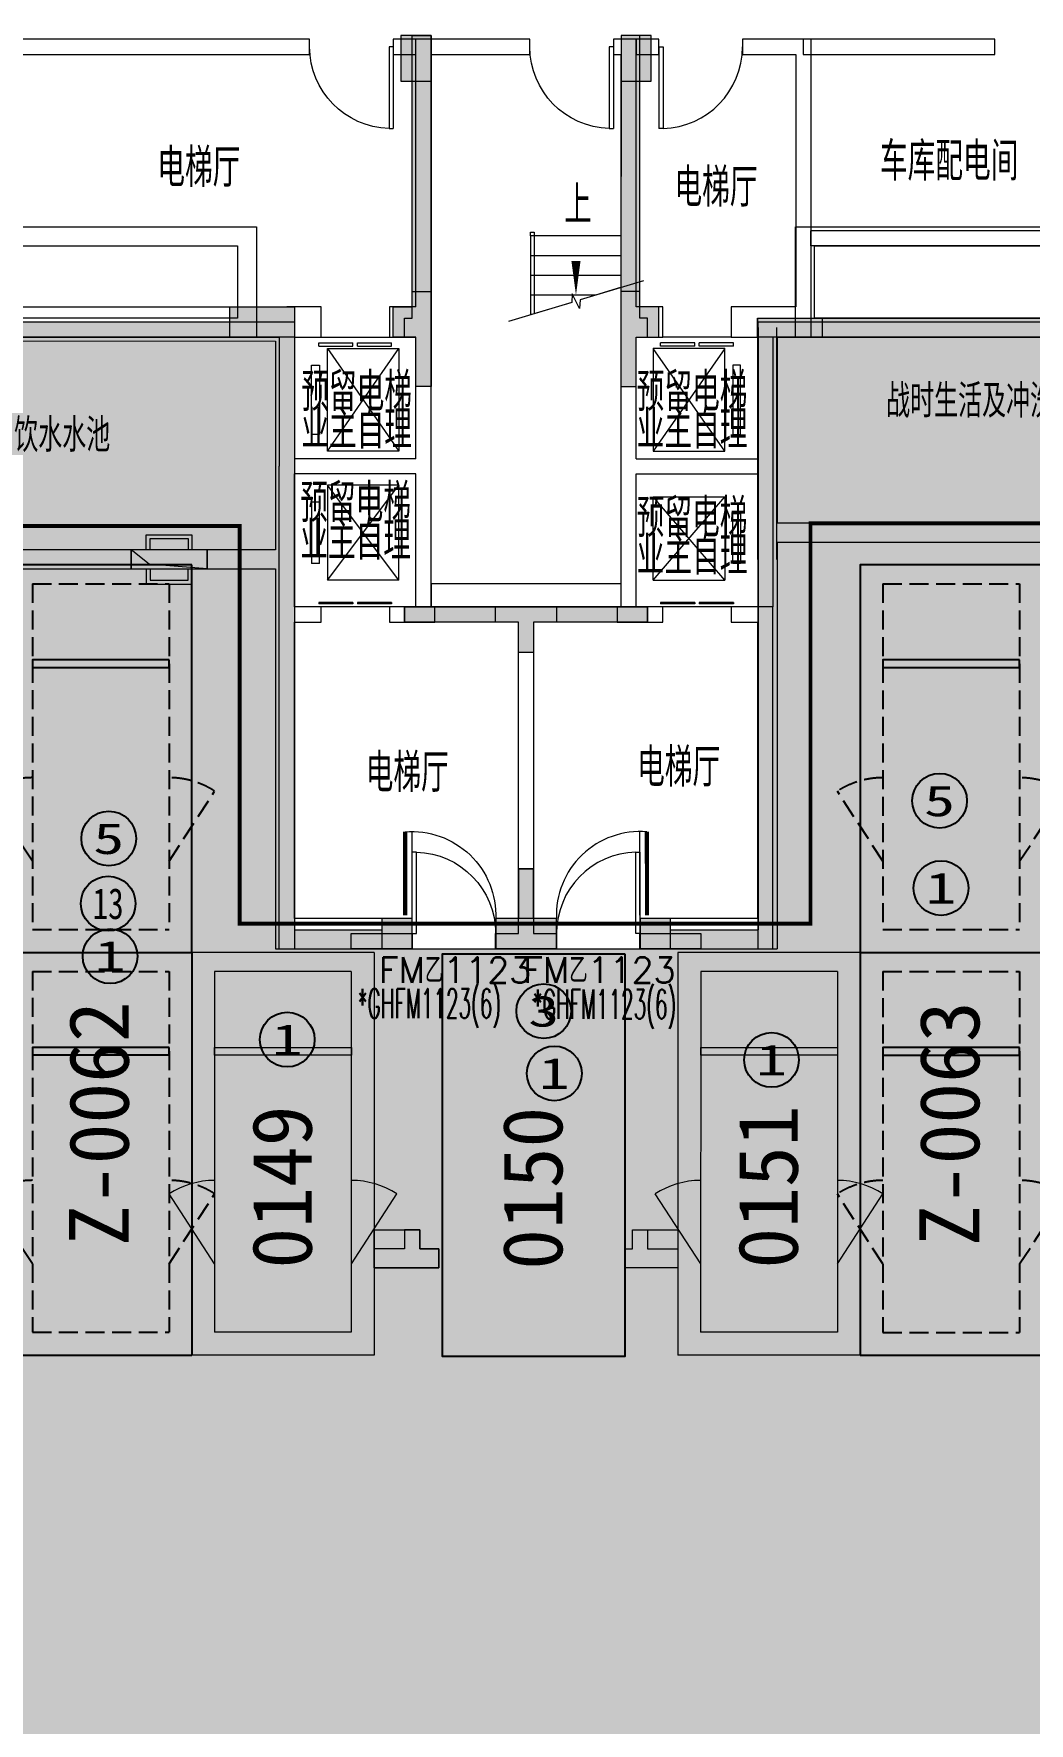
# Model space of a CAD drawing. Extents: x -264757 to 86229, y 4049843 to 4347093.
# Drawn here: x -72938 to -59830, y 4205315 to 4227551 of the extents above; entities that cross this region are included whole.
import ezdxf
from ezdxf.enums import TextEntityAlignment as Align

# ---------------------------------------------------------------- set-up
doc = ezdxf.new("R2010")
doc.units = 0
doc.header["$LTSCALE"] = 1000
doc.header["$MEASUREMENT"] = 0
doc.linetypes.add('AX-01DK-PB01$1$A-001-车位参照B1$0$A-001-车位参照B1$0$A-001-车位参照B1$0$A-H4-001-基本图形$0$A-001-车位B1$0$DASH', pattern=[0.35, 0.25, -0.1])
doc.linetypes.add('DASH', pattern=[0.35, 0.25, -0.1])
doc.layers.get('0').update_dxf_attribs({"color": 8})
for name, color, linetype in [('AX-01DK-PB01$0$A-2-Text', 8, 'Continuous'), ('AX-01DK-PB01$0$AX-03CK-02-PB01$0$AX-03CK-02-PB01$0$PUB_HATCH', 8, 'Continuous'), ('PUB_HATCH', 8, 'Continuous'), ('不利因素13-紧邻铁爬梯', 7, 'Continuous'), ('不利因素3-紧邻房间出入口', 7, 'Continuous'), ('不利因素5-单面靠墙', 7, 'Continuous'), ('不利因素9-坡道上停车', 7, 'Continuous'), ('不可售车位', 255, 'Continuous'), ('子母车位', 7, 'Continuous'), ('普通车位', 7, 'Continuous')]:
    doc.layers.add(name, color=color, linetype=linetype)
doc.layers.add('AX-01DK-PB01$0$AX-001DK-01-PB01-02$0$A-3-WinF(Text)', color=8, linetype='Continuous', plot=False)
doc.layers.add('AX-01DK-PB01$0$AX-03CK-02-PB01$0$AX-03CK-02-PB01$0$WINDOW_TEXT', color=8, linetype='Continuous', plot=False)
doc.layers.add('无关图层', color=8, linetype='Continuous', lineweight=0)
doc.layers.add('车位归属楼栋范围线', color=7, linetype='Continuous', true_color=0x19e6c7)
doc.styles.add('AX-01DK-PB01$0$_TCH_DIM', font='SIMPLEX', dxfattribs={"bigfont": 'GBCBIG'})
doc.styles.add('AX-01DK-PB01$0$AX-001DK-01-PB01-02$0$_TCH_WINDOW', font='SIMPLEX', dxfattribs={"bigfont": 'GBCBIG'})
doc.styles.add('AX-01DK-PB01$0$AX-03CK-02-PB01$0$AX-03CK-02-PB01$0$_TCH_DIM', font='SIMPLEX', dxfattribs={"bigfont": 'GBCBIG'})
doc.styles.add('AX-01DK-PB01$0$AX-03CK-02-PB01$0$AX-03CK-02-PB01$0$_TCH_DIM_T3', font='SIMPLEX', dxfattribs={"width": 0.705882, "bigfont": 'GBCBIG'})
doc.styles.add('AX-01DK-PB01$0$Standard', font='gbenor.shx', dxfattribs={"bigfont": 'gbcbig.shx'})
doc.styles.add('AX-01DK-PB01$1$AX-001DK-01-PB01-02$0$Standard', font='gbenor.shx', dxfattribs={"bigfont": 'gbcbig.shx'})
doc.styles.add('AX-ACK-BIANH1$0$黑体', font='simhei.ttf')
doc.styles.add('AX-ACK-P01-WALL$0$黑体', font='simhei.ttf')
doc.styles.add('SX-ACK-PB01-WNC-ALL$0$黑体', font='simhei.ttf')
doc.styles.add('黑体', font='simhei.ttf')

# ---------------------------------------------------------------- blocks, each defined once
blk = doc.blocks.new('A$C741380cb')
at = {"layer": '子母车位', "true_color": 0x0617f9}
h = blk.add_hatch(color=5, dxfattribs=at)
h.dxf.hatch_style = 1
h.paths.add_polyline_path([(2400, 0), (2400, -10400), (0, -10400), (0, 0)])
blk = doc.blocks.new('子母车位1')
at = {"layer": '子母车位', "color": 8, "linetype": 'AX-01DK-PB01$1$A-001-车位参照B1$0$A-001-车位参照B1$0$A-001-车位参照B1$0$A-H4-001-基本图形$0$A-001-车位B1$0$DASH'}
for p, q in [((330318, -478521), (332118, -478521)), ((330318, -478521), (330318, -483071, 0)), ((332118, -478521), (332118, -483071, 0)), ((330318, -483071, 0), (332118, -483071, 0)), ((330318, -483621, 0), (332118, -483621, 0)), ((330318, -483621, 0), (330318, -488371)), ((332118, -483621, 0), (332118, -488371)), ((330318, -488371), (332118, -488371))]:
    blk.add_line(p, q, dxfattribs=at)
at = {"layer": '子母车位', "color": 83}
for p, q in [((330018, -483371, 0), (330018, -488671)), ((330018, -483371, 0), (332418, -483371, 0)), ((332418, -483371, 0), (332418, -488671)), ((330018, -488671), (332418, -488671))]:
    blk.add_line(p, q, dxfattribs=at)
blk.add_lwpolyline([(332418, -478271), (330018, -478271), (330018, -483371), (332418, -483371)], close=True, dxfattribs=at)
at = {"layer": '子母车位'}
blk.add_lwpolyline([(332118, -479521), (330318, -479521), (330318, -479621), (332118, -479621)], close=True, dxfattribs=at)
at = {"layer": '子母车位', "linetype": 'AX-01DK-PB01$1$A-001-车位参照B1$0$A-001-车位参照B1$0$A-001-车位参照B1$0$A-H4-001-基本图形$0$A-001-车位B1$0$DASH'}
for points in [[(330318, -482171), (329718, -481249)], [(332118, -482171), (332718, -481249)]]:
    blk.add_lwpolyline(points, dxfattribs=at)
at = {"layer": '子母车位', "elevation": 0}
blk.add_lwpolyline([(332118, -484621), (330318, -484621), (330318, -484721), (332118, -484721)], close=True, dxfattribs=at)
at = {"layer": '子母车位', "linetype": 'AX-01DK-PB01$1$A-001-车位参照B1$0$A-001-车位参照B1$0$A-001-车位参照B1$0$A-H4-001-基本图形$0$A-001-车位B1$0$DASH', "elevation": 0}
for points in [[(330318, -487471), (329718, -486549)], [(332118, -487471), (332718, -486549)]]:
    blk.add_lwpolyline(points, dxfattribs=at)
at = {"layer": '子母车位', "linetype": 'AX-01DK-PB01$1$A-001-车位参照B1$0$A-001-车位参照B1$0$A-001-车位参照B1$0$A-H4-001-基本图形$0$A-001-车位B1$0$DASH'}
for centre, start, end in [((330318, -482171, 0), 89.9997, 123.0554), ((332118, -482171, 0), 56.9439, 89.9997), ((330318, -487471), 89.9997, 123.0554), ((332118, -487471), 56.9439, 89.9997)]:
    blk.add_arc(centre, 1100, start, end, dxfattribs=at)
at = {"layer": '子母车位', "rotation": 179.9996583709065}
blk.add_blockref('A$C741380cb', (332418, -488671), dxfattribs=at)
blk = doc.blocks.new('A$C7e5eb487')
at = {"layer": '普通车位', "true_color": 0xf18f8e}
h = blk.add_hatch(color=11, dxfattribs=at)
h.dxf.hatch_style = 1
h.paths.add_polyline_path([(2400, 0), (2400, -5300), (0, -5300), (0, 0)])
blk = doc.blocks.new('普通车位')
at = {"layer": '无关图层'}
for p, q in [((-2.253, 3.186), (0.077, 3.764)), ((1.352, -1.38), (0.077, 3.764)), ((-1.889, 2.967), (-0.142, 3.4)), ((1.001, -1.21), (-0.142, 3.4)), ((-0.977, -1.958), (-2.253, 3.186)), ((-0.746, -1.643), (-1.889, 2.967)), ((-0.746, -1.643), (1.001, -1.21)), ((-0.977, -1.958), (1.352, -1.38))]:
    blk.add_line(p, q, dxfattribs=at)
for points in [[(0.074, 2.527), (0.879, 1.777)], [(-1.673, 2.094), (-2.033, 1.054)]]:
    blk.add_lwpolyline(points, dxfattribs=at)
blk.add_lwpolyline([(0.76, -0.239), (-0.987, -0.673), (-1.011, -0.575), (0.736, -0.142)], close=True, dxfattribs=at)
for centre, start, end in [((0.074, 2.527), 283.9287, 316.9845), ((-1.673, 2.094), 250.873, 283.9287)]:
    blk.add_arc(centre, 1.1, start, end, dxfattribs=at)
at = {"layer": '普通车位', "xscale": -0.0009999999999999812, "yscale": 0.0009999999999999812, "zscale": 0.0009999999999999812, "rotation": 13.92873520577783}
blk.add_blockref('A$C7e5eb487', (0.077, 3.764), dxfattribs=at)
blk = doc.blocks.new('SX-ACK-PB01-WNC-ALL$0$20200722.21182536')
at = {"layer": '不利因素3-紧邻房间出入口', "true_color": 0xe4d218}
h = blk.add_hatch(color=52, dxfattribs=at)
h.dxf.hatch_style = 1
edge = h.paths.add_edge_path()
edge.add_arc((360, 360), 360, 0, 360)
at = {"layer": '不利因素3-紧邻房间出入口'}
blk.add_circle((360, 360), 360, dxfattribs=at)
at = {"layer": '不利因素3-紧邻房间出入口', "style": 'SX-ACK-PB01-WNC-ALL$0$黑体', "width": 1.390625}
blk.add_text('3', height=407, dxfattribs=at).set_placement((156, 156), (564, 156), align=Align.FIT)
blk = doc.blocks.new('SX-ACK-PB01-WNC-ALL$0$20200722.21183209')
at = {"layer": '不利因素5-单面靠墙', "true_color": 0x6d711d}
h = blk.add_hatch(color=66, dxfattribs=at)
h.dxf.hatch_style = 1
edge = h.paths.add_edge_path()
edge.add_arc((360, 360), 360, 0, 360)
at = {"layer": '不利因素5-单面靠墙'}
blk.add_circle((360, 360), 360, dxfattribs=at)
at = {"layer": '不利因素5-单面靠墙', "style": 'SX-ACK-PB01-WNC-ALL$0$黑体', "width": 1.390625}
blk.add_text('5', height=407, dxfattribs=at).set_placement((156, 156), (564, 156), align=Align.FIT)
blk = doc.blocks.new('20200722.22094563')
at = {"layer": '不利因素13-紧邻铁爬梯', "true_color": 0x9bc530}
h = blk.add_hatch(color=62, dxfattribs=at)
h.dxf.hatch_style = 1
edge = h.paths.add_edge_path()
edge.add_arc((360, 360), 360, 0, 360)
at = {"layer": '不利因素13-紧邻铁爬梯'}
blk.add_circle((360, 360), 360, dxfattribs=at)
at = {"layer": '不利因素13-紧邻铁爬梯', "style": '黑体', "width": 0.695313}
blk.add_text('13', height=407.3, dxfattribs=at).set_placement((156, 156), (564, 156), align=Align.FIT)
blk = doc.blocks.new('销控车位')
at = {"layer": '不可售车位', "true_color": 0x757b8a}
h = blk.add_hatch(color=8, dxfattribs=at)
h.dxf.hatch_style = 1
h.paths.add_polyline_path([(2400, 0), (2400, -5300), (0, -5300), (0, 0)])
at = {"layer": '不可售车位', "color": 8, "true_color": 0x757b8a}
blk.add_lwpolyline([(2400, 0), (2400, -5300), (0, -5300), (0, 0)], close=True, dxfattribs=at)
blk = doc.blocks.new('AX-01DK-PB01-RFTC')
at = {"layer": '无关图层'}
h = blk.add_hatch(color=251, dxfattribs=at)
h.dxf.hatch_style = 1
h.paths.add_polyline_path([(19773, -61220), (19773, -62171), (18423, -62170), (18423, -70471), (12324, -70471), (12323, -62170), (7773, -62170), (7777, -120370), (8177, -120370), (8177, -120315), (14323, -119683), (14322, -126122), (25972, -126122), (25972, -124922), (26822, -124926), (26822, -122452), (33923, -122452), (33923, -124922), (34773, -124922), (34773, -126122), (41373, -126125), (41373, -124372), (41823, -124372), (41823, -122152), (41447, -122152), (41447, -120270), (48923, -120270), (48923, -123125), (49323, -123125), (49323, -124675), (51824, -124674), (51824, -124055), (54717, -124055), (54717, -125871), (56816, -125871), (56816, -116250), (55967, -116250), (55967, -111420), (63072, -111420), (63072, -103570), (62080, -103570), (62073, -94584), (64569, -94584), (64573, -65385), (66999, -65385), (67002, -52470), (67402, -52470), (67397, -31965), (65807, -31965), (65807, -26418), (68456, -26418), (68457, -17070), (67422, -17070), (67422, -13843), (60301, -13843), (60302, -3770), (55750, -3770), (55750, -12070), (49652, -12070), (49649, -9275), (45355, -9275), (45349, -3821), (40751, -3820), (40750, -12070), (34663, -12070), (34649, -3820), (25757, -3820), (25757, -12071), (19650, -12071), (19650, -3820), (10752, -3820), (10751, -12072), (4662, -12071), (4661, -3769), (4150, -3770), (100, -3769), (100, -23171), (-701, -23171), (-701, -29550), (100, -29550), (11250, -29550), (11250, -32020), (12100, -32020), (12100, -32970), (10750, -32970), (10754, -41272), (4647, -41271), (4650, -32970), (1953, -32970), (1953, -34670), (100, -34670), (100, -57801), (9743, -57801), (9743, -57272), (13567, -57272), (13567, -56751), (15417, -56751), (15416, -58750), (18923, -58750), (18923, -61220)])
h.paths.add_polyline_path([(41812, -58753), (48919, -58753), (48919, -61220), (49773, -61220), (49773, -62170), (48419, -62173), (48426, -70475), (42319, -70475), (42324, -67872), (39323, -67876), (39323, -62423), (41812, -62423)], flags=16)
h.paths.add_polyline_path([(33923, -58751), (33923, -61220), (34773, -61220), (34773, -62170), (33423, -62171), (33430, -70475), (27323, -70475), (27323, -62171), (26373, -62170), (26373, -60670), (26815, -60670), (26823, -58751), (31623, -58751), (31623, -58751)], flags=16)
h.paths.add_polyline_path([(40754, -41272), (34647, -41271), (34650, -32970), (33700, -32970), (33700, -31470), (34142, -31470), (34150, -29551), (38951, -29551), (38950, -29550), (41250, -29550), (41250, -32020), (42100, -32020), (42100, -32970), (40750, -32970)], flags=16)
h.paths.add_polyline_path([(49647, -41270), (49655, -38470), (45349, -38475), (45349, -33220), (49142, -33220), (49142, -29550), (56249, -29550), (56250, -32020), (57100, -32020), (57100, -32970), (55749, -32970), (55754, -41271)], flags=16)
h.paths.add_polyline_path([(25764, -41272), (19657, -41271), (19657, -32970), (19150, -32970), (19150, -29550), (26257, -29550), (26250, -32020), (27100, -32020), (27100, -32970), (25757, -32970)], flags=16)
h.paths.add_polyline_path([(41812, -87950), (48919, -87950), (48919, -90420), (49773, -90420), (49773, -91370), (48419, -91370), (48428, -99684), (41519, -99659), (41519, -97070), (39326, -97074), (39319, -91620), (41822, -91620)], flags=16)
h.paths.add_polyline_path([(33925, -87950), (33923, -90420), (34773, -90420), (34773, -91370), (33425, -91370), (33428, -99683), (26519, -99658), (26523, -95371), (27330, -95371), (27324, -91371), (26373, -91370), (26373, -89870), (26823, -89870), (26823, -87951), (31623, -87951), (31623, -87951)], flags=16)
h.paths.add_polyline_path([(18923, -87950), (18922, -90419), (19772, -90419), (19772, -91369), (18420, -91369), (18427, -99677), (11523, -99666), (11523, -95370), (12323, -95370), (12323, -91370), (10974, -91370), (10974, -90420), (11823, -90420), (11823, -87950)], flags=16)
h.paths.add_polyline_path([(62209, -60116), (64273, -60116), (64273, -55267), (62209, -55267)], flags=16)
h.paths.add_polyline_path([(59799, -89432), (61752, -89432), (61752, -84521), (59799, -84521)], flags=16)
blk.add_lwpolyline([(10752, -3820), (19650, -3820), (19650, -12071), (25757, -12071), (25757, -3820), (34649, -3820), (34663, -12070), (40750, -12070), (40751, -3820), (45349, -3821), (45355, -9275), (49649, -9275), (49652, -12070), (55750, -12070), (55750, -3770), (60302, -3770), (60301, -13843), (67422, -13843), (67422, -17070), (68457, -17070), (68456, -26418)], dxfattribs=at)
blk = doc.blocks.new('A$C2E116D47')
at = {"layer": '无关图层'}
for p, q in [((0, 600), (0, 0)), ((200, 600), (0, 600)), ((50, 550), (50, 50)), ((200, 550), (50, 550)), ((50, 50), (200, 50)), ((0, 0), (200, 0))]:
    blk.add_line(p, q, dxfattribs=at)
blk = doc.blocks.new('fasdfasdfasdfasdfasdf')
at = {"layer": '不利因素9-坡道上停车', "true_color": 0xe0aa15}
h = blk.add_hatch(color=42, dxfattribs=at)
h.dxf.hatch_style = 1
edge = h.paths.add_edge_path()
edge.add_arc((-119587, 4058555), 720, 0, 360)
at = {"layer": '不利因素9-坡道上停车'}
blk.add_circle((-119587, 4058555), 720, dxfattribs=at)
at = {"layer": '不利因素9-坡道上停车', "style": 'AX-ACK-P01-WALL$0$黑体', "width": 1.390625}
blk.add_text('1', height=815, dxfattribs=at).set_placement((-119994, 4058148), (-119180, 4058148), align=Align.FIT)
blk = doc.blocks.new('AX-01DK-PB01$0$AX-001DK-01-PP01$0$AX-001DK-01-PP01$0$$DORLIB2D$00000127')
at = {"layer": '无关图层'}
for points in [[(-0.533, 0.795), (-0.533, 0.69)], [(-0.033, 0.795), (-0.533, 0.795)], [(-0.033, 0.795), (-0.033, 0.69)], [(0.533, 0.795), (0.033, 0.795)], [(0.033, 0.795), (0.033, 0.69)], [(0.533, 0.795), (0.533, 0.69)], [(-0.033, 0.69), (-0.533, 0.69)], [(0.5, 0.5), (-0.5, 0.5)], [(0.533, 0.69), (0.033, 0.69)]]:
    blk.add_lwpolyline(points, dxfattribs=at)
blk = doc.blocks.new('AX-01DK-PB01$0$$DorLib2D$00000001')
at = {"layer": '无关图层'}
for p, q in [((0.45, 0.975), (0.5, 0.975)), ((0.45, 0), (0.45, 0.975)), ((0.5, 0), (0.5, 0.975)), ((0.5, 0), (0.45, 0))]:
    blk.add_line(p, q, dxfattribs=at)
at = {"layer": '无关图层', "lineweight": 13}
blk.add_arc((0.475, 0), 0.975, 91.4693, 180, dxfattribs=at)
blk = doc.blocks.new('AX-01DK-PB01$0$AX-03CK-02-PB01$0$AX-03CK-02-PB01$0$$U_DORLIB2D$00000009')
at = {"layer": '无关图层'}
blk.add_line((0.5, 0.219), (0.5, 1.213), dxfattribs=at)
at = {"layer": '无关图层', "const_width": 0.05}
blk.add_lwpolyline([(0.583, 0.219), (0.583, 1.219)], dxfattribs=at)
at = {"layer": '无关图层'}
blk.add_arc((0.5, 0.219), 1.001, 85.224, 182.3859, dxfattribs=at)
blk = doc.blocks.new('_FZH')
blk.add_lwpolyline([(-0.5, -0.5), (0.5, -0.5), (0.5, 0.5), (-0.5, 0.5)], close=True)
at = {"layer": 'PUB_HATCH'}
blk.add_solid([(-0.5, -0.5), (0.5, -0.5), (-0.5, 0.5), (0.5, 0.5)], dxfattribs=at)

msp = doc.modelspace()

# ---------------------------------------------------------------- hatches: boundary and pattern name
at = {"layer": 'AX-01DK-PB01$0$AX-03CK-02-PB01$0$AX-03CK-02-PB01$0$PUB_HATCH'}
for points in [[(-63277.7, 4223683.1), (-63406.4, 4223808.1), (-63406.4, 4220983), (-63156.4, 4220983), (-63156.4, 4223683)], [(-63406.4, 4223808.1), (-63149, 4223558.1), (-54756.7, 4223558.1), (-54506.7, 4223808.1)], [(-78406.2, 4223758), (-78156.2, 4223508), (-69756.4, 4223507.1), (-69506.4, 4223757)], [(-69506.4, 4223757), (-69756.4, 4223507.1), (-69756.4, 4220758), (-69673, 4220633), (-69506.4, 4220633)], [(-63277.7, 4223683.1), (-63399, 4223683.4), (-63399, 4220983), (-63251.9, 4220983), (-63149, 4221108), (-63149, 4223558.1)], [(-63149, 4220858), (-56756.4, 4220858), (-56756.4, 4221108), (-63149, 4221108), (-63251.9, 4220983)], [(-63156.4, 4220983), (-63406.4, 4220983), (-63406.4, 4220633), (-63156.4, 4220633)], [(-63251.9, 4220983), (-63399, 4220983), (-63399, 4220633), (-63149, 4220633), (-63149, 4220858)], [(-78156.2, 4220508), (-71656.5, 4220508), (-71656.5, 4220758), (-78156.2, 4220758), (-78239.5, 4220633)], [(-69756.4, 4220758), (-70656.5, 4220758), (-70656.5, 4220508), (-69756.4, 4220508), (-69673, 4220633)], [(-69673, 4220633), (-69756.4, 4220508), (-69756.4, 4215507.5), (-69506.4, 4215757.6), (-69506.4, 4220633)], [(-63149, 4220633), (-63399, 4220633), (-63399, 4215758.4), (-63149, 4215508.5)], [(-66855.9, 4215507.9), (-66055.5, 4215508.1), (-66055.5, 4215908.1), (-66855.9, 4215907.9)], [(-64955.5, 4215907.9), (-64730.5, 4215908), (-64730.5, 4215908.2), (-64955.5, 4215908.2)], [(-64730.4, 4215508.6), (-64955.4, 4215508.5), (-64955.5, 4215907.9), (-64955.5, 4215508.2), (-64730.4, 4215508.2)], [(-68180.7, 4215508.1), (-68355.7, 4215508.1), (-68355.7, 4215757.7), (-69506.4, 4215757.6), (-69756.4, 4215507.5), (-68180.7, 4215507.8)], [(-64556, 4215758.3), (-64556, 4215508.6), (-64730.4, 4215508.6), (-64730.4, 4215508.2), (-63149, 4215508.5), (-63399, 4215758.4)], [(-67955.9, 4215507.8), (-67955.9, 4215508.1), (-68180.7, 4215508.1), (-68180.7, 4215507.8)]]:
    msp.add_hatch(color=256, dxfattribs=at).paths.add_polyline_path(points)
at = {"layer": '无关图层'}
for points in [[(-67706.2, 4227527.9), (-68105.2, 4227527.9), (-68105.2, 4226927.9), (-67706.2, 4226927.9)], [(-64806.6, 4227527.2), (-65205.6, 4227527.2), (-65205.6, 4226927.2), (-64806.6, 4226927.2)], [(-68205.7, 4223958.4), (-67956.6, 4223957.1), (-67956.6, 4224158.4), (-67705.7, 4224158.4), (-67705.7, 4222908.1), (-67906.4, 4222908.1), (-67906.4, 4223557.9), (-68205.7, 4223558.4)], [(-64707.3, 4223958.4), (-64956.4, 4223957.1), (-64956.4, 4224158.4), (-65207.3, 4224158.4), (-65207.3, 4222908.1), (-65006.6, 4222908.1), (-65006.6, 4223557.9), (-64707.3, 4223558.4)], [(-70356.1, 4223958.1), (-69506.1, 4223958.1), (-69506.1, 4223558.1), (-70356.1, 4223558.1)], [(-63406.3, 4223808.1), (-62556.3, 4223808.1), (-62556.3, 4223557.9), (-63406.3, 4223557.9)], [(-67655.7, 4220007.5), (-68055.9, 4220008), (-68055.9, 4219807), (-67655.7, 4219806.5)], [(-66055.5, 4220008), (-66055.5, 4219808), (-66355.7, 4219808), (-66355.9, 4219408.1), (-66556.9, 4219408.1), (-66556.3, 4219808), (-66856.6, 4219808), (-66856.6, 4220008)], [(-64855.9, 4220007.5), (-65256.1, 4220008.1), (-65256.1, 4219807), (-64855.9, 4219806.5)], [(-66056.4, 4215908.1), (-66356.6, 4215908.1), (-66356.6, 4216558.1), (-66556.6, 4216558.1), (-66556.6, 4215908.1), (-66856.6, 4215908.1), (-66856.6, 4215508.1), (-66056.4, 4215508.1)], [(-68756.6, 4215708.6), (-67956.4, 4215709.1), (-67956.4, 4215508.1), (-68756.6, 4215507.5)], [(-64956.8, 4215709.1), (-64156.6, 4215709.6), (-64156.6, 4215508.6), (-64956.8, 4215508.1)], [(-68455.9, 4211808), (-67855.9, 4211808.1), (-67855.9, 4211558.1), (-67606.3, 4211558.1), (-67606.3, 4211308), (-68455.9, 4211308)], [(-65055.9, 4211808), (-64455.9, 4211808), (-64455.9, 4211308), (-65156.3, 4211308.1), (-65156.3, 4211558.1), (-65055.9, 4211558)]]:
    msp.add_hatch(color=256, dxfattribs=at).paths.add_polyline_path(points)
h = msp.add_hatch(color=256, dxfattribs=at)
h.dxf.hatch_style = 1
h.paths.add_polyline_path([(-68055.3, 4223557.9), (-68055.3, 4223807.9), (-67956.2, 4223807.9), (-67956.2, 4227527.9), (-67706.2, 4227527.9), (-67705.3, 4223807.9), (-67705.3, 4222907.9), (-67905.3, 4222907.9), (-67905.3, 4223557.9)])
h = msp.add_hatch(color=256, dxfattribs=at)
h.dxf.hatch_style = 1
h.paths.add_polyline_path([(-64856.4, 4223557.9), (-64856.4, 4223807.9), (-64955.5, 4223807.9), (-64955.5, 4227527.9), (-65205.5, 4227527.9), (-65206.4, 4223807.9), (-65206.4, 4222907.9), (-65006.4, 4222907.9), (-65006.4, 4223557.9)])
h = msp.add_hatch(color=256, dxfattribs=at)
h.dxf.hatch_style = 1
h.paths.add_polyline_path([(-68055.9, 4220008), (-64855.9, 4220008.1), (-64855.9, 4219808.1), (-66355.9, 4219808.1), (-66355.9, 4219408.1), (-66555.9, 4219408.1), (-66555.9, 4219808.1), (-68055.9, 4219808.1)])
h = msp.add_hatch(color=256, dxfattribs=at)
h.dxf.hatch_style = 1
h.paths.add_polyline_path([(-68756.6, 4215708.1), (-66556.6, 4215708.1), (-66556.6, 4216558.1), (-66356.6, 4216558.1), (-66356.6, 4215708.1), (-64156.6, 4215708.1), (-64156.6, 4215508.1), (-68756.6, 4215508.1)])
h.paths.add_polyline_path([(-66056.6, 4215508.1), (-64956.6, 4215508.1), (-64956.6, 4215708.1), (-66056.6, 4215708.1)])
h.paths.add_polyline_path([(-67956.4, 4215508.1), (-66856.6, 4215508.1), (-66856.6, 4215708.1), (-67956.4, 4215708.1)], flags=17)
h = msp.add_hatch(color=256, dxfattribs=at)
h.dxf.hatch_style = 1
h.paths.add_polyline_path([(-67606.3, 4211308.1), (-67606.3, 4211558.1), (-67856.3, 4211558.1), (-67856.3, 4211808.1), (-68056.3, 4211808.1), (-68056.3, 4211558.1), (-68456.3, 4211558.1), (-68456.3, 4211308.1), (-68056.3, 4211308.1)])
h = msp.add_hatch(color=256, dxfattribs=at)
h.dxf.hatch_style = 1
h.paths.add_polyline_path([(-65156.3, 4211308.1), (-65156.3, 4211558.1), (-65056.3, 4211558.1), (-65056.3, 4211808.1), (-64856.3, 4211808.1), (-64856.3, 4211558.1), (-64456.3, 4211558.1), (-64456.3, 4211308.1), (-64856.3, 4211308.1)])

# ---------------------------------------------------------------- linework, layer by layer
for p, q in [((-69305.2, 4227477.9), (-74056.4, 4227477.9)), ((-69305.2, 4227277.9), (-69305.2, 4227477.9)), ((-67905.3, 4227477.9), (-68205.2, 4227477.9)), ((-68205.2, 4227477.9), (-68205.2, 4227277.9)), ((-66405.6, 4227477.9), (-67905.3, 4227477.9)), ((-67905.3, 4223957.9), (-67905.3, 4227477.9)), ((-67905.3, 4227277.9), (-67905.3, 4227477.9)), ((-66405.6, 4227277.9), (-66405.6, 4227477.9)), ((-65005.3, 4227477.9), (-65305.6, 4227477.9)), ((-65305.6, 4227477.9), (-65305.6, 4227277.9)), ((-64706.6, 4227477.9), (-65005.3, 4227477.9)), ((-65005.3, 4227477.9), (-65005.3, 4227277.9)), ((-65005.3, 4223957.9), (-65005.3, 4227477.9)), ((-64706.6, 4227277.9), (-64706.6, 4227477.9)), ((-62705, 4227477.9), (-63606.6, 4227477.9)), ((-63606.6, 4227477.9), (-63606.6, 4227277.9)), ((-60284.6, 4227478), (-62806, 4227478)), ((-62806, 4227478), (-62806, 4227278)), ((-62705, 4227477.9), (-62705, 4223557.9)), ((-60284.6, 4227278), (-60284.6, 4227478)), ((-73856.4, 4227277.9), (-69305.2, 4227277.9)), ((-68205.2, 4227277.9), (-67905.3, 4227277.9)), ((-67705.3, 4227277.9), (-66405.6, 4227277.9)), ((-67705.3, 4223657.9), (-67705.3, 4227277.9)), ((-65305.6, 4227277.9), (-65205.3, 4227277.9)), ((-65205.3, 4223657.9), (-65205.3, 4227277.9)), ((-65005.3, 4227277.9), (-64706.6, 4227277.9)), ((-63606.6, 4227277.9), (-62905, 4227277.9)), ((-62905, 4227277.9), (-62905, 4223957.9)), ((-62806, 4227278), (-60284.6, 4227278)), ((-66398.5, 4224889.9), (-66398.5, 4223850.2)), ((-66398.5, 4224889.9), (-66398.5, 4223850.2)), ((-65198.5, 4224889.9), (-66398.5, 4224889.9)), ((-58955.7, 4224958), (-62706, 4224958)), ((-62706, 4224758), (-62706, 4224958)), ((-58955.7, 4224758), (-62706, 4224758)), ((-65198.5, 4224629.9), (-66398.5, 4224629.9)), ((-65198.5, 4224369.9), (-66398.5, 4224369.9)), ((-65198.5, 4224214.2), (-65714.2, 4224057.7)), ((-65542.2, 4224109.9), (-66398.5, 4224109.9)), ((-65867.1, 4224011.4), (-66398.5, 4223850.2)), ((-73856.4, 4223957.9), (-69605.3, 4223957.9)), ((-69155.3, 4223957.9), (-69605.3, 4223957.9)), ((-69155.3, 4223557.9), (-69155.3, 4223957.9)), ((-67905.3, 4223957.9), (-68255.3, 4223957.9)), ((-68255.3, 4223957.9), (-68255.3, 4223557.9)), ((-64655.3, 4223957.9), (-65005.3, 4223957.9)), ((-64655.3, 4223557.9), (-64655.3, 4223957.9)), ((-63305, 4223957.9), (-63755.3, 4223957.9)), ((-63755.3, 4223957.9), (-63755.3, 4223557.9)), ((-63406.4, 4223808.1), (-63406.4, 4220983)), ((-63406.4, 4223808.1), (-54506.7, 4223808.1)), ((-62905, 4223957.9), (-63305, 4223957.9)), ((-78406.2, 4223758), (-69506.4, 4223757)), ((-74056.4, 4223557.9), (-69705.3, 4223557.9)), ((-69705.3, 4223557.9), (-69705.3, 4221857.9)), ((-69506.4, 4223757), (-69506.4, 4220633)), ((-69505.3, 4223557.9), (-69505.3, 4221957.9)), ((-69505.3, 4223557.9), (-69155.3, 4223557.9)), ((-68255.3, 4223557.9), (-67905.3, 4223557.9)), ((-67905.3, 4221957.9), (-67905.3, 4223557.9)), ((-67705.3, 4221857.9), (-67705.3, 4223657.9)), ((-65205.3, 4221857.9), (-65205.3, 4223657.9)), ((-65005.3, 4221957.9), (-65005.3, 4223557.9)), ((-65005.3, 4223557.9), (-64655.3, 4223557.9)), ((-63755.3, 4223557.9), (-63405, 4223557.9)), ((-63405, 4223557.9), (-63405, 4221957.9)), ((-63399, 4223683.4), (-63399, 4220983)), ((-63205, 4223557.9), (-63205, 4221857.9)), ((-62705, 4223557.9), (-63205, 4223557.9)), ((-63156.4, 4223683), (-63156.4, 4220983)), ((-63149, 4223558.1), (-63149, 4221108)), ((-63149, 4223558.1), (-54756.7, 4223558.1)), ((-78156.2, 4223508), (-69756.4, 4223507.1)), ((-69756.4, 4223507.1), (-69756.4, 4220758)), ((-69705.3, 4219907.9), (-69705.3, 4221857.9)), ((-67905.3, 4221957.9), (-69505.3, 4221957.9)), ((-67705.3, 4220007.9), (-67705.3, 4221857.9)), ((-65205.3, 4220007.9), (-65205.3, 4221857.9)), ((-65005.3, 4221957.9), (-63405, 4221957.9)), ((-63205, 4221857.9), (-63205, 4220007.9)), ((-67905.3, 4221757.9), (-69505.3, 4221757.9)), ((-69505.3, 4220007.9), (-69505.3, 4221757.9)), ((-68130.3, 4221607.9), (-69070.3, 4221607.9)), ((-69070.3, 4221607.9), (-69070.3, 4220357.9)), ((-69070.3, 4220357.9), (-68130.3, 4221607.9)), ((-68130.3, 4220357.9), (-69070.3, 4221607.9)), ((-68130.3, 4220357.9), (-68130.3, 4221607.9)), ((-67905.3, 4220007.9), (-67905.3, 4221757.9)), ((-65005.3, 4221757.9), (-63405, 4221757.9)), ((-65005.3, 4220007.9), (-65005.3, 4221757.9)), ((-63405, 4221757.9), (-63405, 4220007.9)), ((-69175.3, 4221387.9), (-69280.3, 4221387.9)), ((-69280.3, 4221387.9), (-69280.3, 4220577.9)), ((-69175.3, 4220577.9), (-69175.3, 4221387.9)), ((-64780.3, 4220357.9), (-64780.3, 4221457.9)), ((-64780.3, 4221457.9), (-63840.3, 4221457.9)), ((-63840.3, 4220357.9), (-64780.3, 4221457.9)), ((-64780.3, 4220357.9), (-63840.3, 4221457.9)), ((-63840.3, 4221457.9), (-63840.3, 4220357.9)), ((-63735.3, 4220577.9), (-63735.3, 4221237.9)), ((-63735.3, 4221237.9), (-63630.3, 4221237.9)), ((-63630.3, 4221237.9), (-63630.3, 4220577.9)), ((-56756.4, 4221108), (-63149, 4221108)), ((-63406.4, 4220983), (-63406.4, 4220633)), ((-63399, 4220983), (-63399, 4220633)), ((-63156.4, 4220983), (-63156.4, 4220633)), ((-71656.5, 4220758), (-78156.2, 4220758)), ((-71417.4, 4220570.7), (-71656.5, 4220758.3)), ((-71656.5, 4220508), (-71656.5, 4220758)), ((-70656.5, 4220758), (-71656.5, 4220758)), ((-69756.4, 4220758), (-70656.5, 4220758)), ((-70656.5, 4220758), (-70656.5, 4220508)), ((-63149, 4220858), (-63149, 4220633)), ((-63149, 4220858), (-56756.4, 4220858)), ((-78156.2, 4220508), (-71656.5, 4220508)), ((-71656.5, 4220508), (-70656.5, 4220508)), ((-70656.6, 4220508.1, 0), (-71417.4, 4220570.9)), ((-70656.5, 4220508), (-69756.4, 4220508)), ((-69756.4, 4220508), (-69756.4, 4215507.5)), ((-69506.4, 4220633), (-69506.4, 4215757.6)), ((-69175.3, 4220577.9), (-69280.3, 4220577.9)), ((-63630.3, 4220577.9), (-63735.3, 4220577.9)), ((-63399, 4220633), (-63399, 4215758.4)), ((-63149, 4220633), (-63149, 4215508.5)), ((-69155.3, 4220007.9), (-69505.3, 4220007.9)), ((-69155.3, 4219807.9), (-69155.3, 4220007.9)), ((-67905.3, 4220007.9), (-68255.3, 4220007.9)), ((-68255.3, 4220007.9), (-68255.3, 4219807.9)), ((-66455, 4220007.9), (-67705.3, 4220007.9)), ((-65205.3, 4220007.9), (-66455, 4220007.9)), ((-64655.3, 4220007.9), (-65005.3, 4220007.9)), ((-64655.3, 4219807.9), (-64655.3, 4220007.9)), ((-63205.2, 4220007.9), (-63755.3, 4220007.9)), ((-63755.3, 4220007.9), (-63755.3, 4219807.9)), ((-63205, 4220007.9), (-63405, 4220007.9)), ((-63205.2, 4215507.9), (-63205.2, 4220007.9)), ((-69705.3, 4215507.9), (-69705.3, 4219907.9)), ((-69505.3, 4215907.9), (-69505.3, 4219807.9)), ((-69505.3, 4219807.9), (-69155.3, 4219807.9)), ((-68255.3, 4219807.9), (-67805.3, 4219807.9)), ((-66555, 4219807.9), (-67805.3, 4219807.9)), ((-66555, 4215907.9), (-66555, 4219807.9)), ((-65105.3, 4219807.9), (-66355, 4219807.9)), ((-66355, 4215907.9), (-66355, 4219807.9)), ((-65105.3, 4219807.9), (-64655.3, 4219807.9)), ((-63755.3, 4219807.9), (-63405.2, 4219807.9)), ((-63405.2, 4215907.9), (-63405.2, 4219807.9)), ((-67955, 4215907.9), (-69505.3, 4215907.9)), ((-67955.9, 4215507.8), (-67955.9, 4215907.8)), ((-67955, 4215507.9), (-67955, 4215907.9)), ((-66055.5, 4215908.1), (-66855.9, 4215907.9)), ((-66855.9, 4215907.9), (-66855.9, 4215507.9)), ((-66555, 4215907.9), (-66855, 4215907.9)), ((-66855, 4215907.9), (-66855, 4215507.9)), ((-66055.2, 4215907.9), (-66355, 4215907.9)), ((-66055.5, 4215508.1), (-66055.5, 4215908.1)), ((-66055.2, 4215507.9), (-66055.2, 4215907.9)), ((-64730.5, 4215908.2), (-64955.5, 4215908.2)), ((-64955.5, 4215908.2), (-64955.5, 4215907.9)), ((-64955.5, 4215907.9), (-64955.5, 4215508.2)), ((-63405.2, 4215907.9), (-64955.2, 4215907.9)), ((-64955.2, 4215907.9), (-64955.2, 4215507.9)), ((-64730.5, 4215908), (-64730.5, 4215908.2)), ((-69506.4, 4215757.6), (-68355.7, 4215757.7)), ((-64556, 4215758.3), (-63399, 4215758.4)), ((-69756.4, 4215507.5), (-68180.7, 4215507.8)), ((-69705.3, 4215507.9), (-67955, 4215507.9)), ((-68180.7, 4215507.8), (-67955.9, 4215507.8)), ((-67955.9, 4215507.8), (-66855.9, 4215507.9)), ((-66855.9, 4215507.9), (-66055.5, 4215508.1)), ((-66855, 4215507.9), (-66455, 4215507.9)), ((-66455, 4215507.9), (-66055.2, 4215507.9)), ((-66055.5, 4215508.1), (-64955.5, 4215508.2)), ((-64955.5, 4215508.2), (-64730.4, 4215508.2)), ((-64955.2, 4215507.9), (-63205.2, 4215507.9)), ((-64730.4, 4215508.2), (-63149, 4215508.5))]:
    msp.add_line(p, q, dxfattribs=at)
for points in [[(-67706.2, 4227527.9), (-68105.2, 4227527.9), (-68105.2, 4226927.9), (-67706.2, 4226927.9)], [(-68055.3, 4223557.9), (-68055.3, 4223807.9), (-67956.2, 4223807.9), (-67956.2, 4227527.9), (-67706.2, 4227527.9), (-67705.3, 4223807.9), (-67705.3, 4222907.9), (-67905.3, 4222907.9), (-67905.3, 4223557.9)], [(-64856.4, 4223557.9), (-64856.4, 4223807.9), (-64955.5, 4223807.9), (-64955.5, 4227527.9), (-65205.5, 4227527.9), (-65206.4, 4223807.9), (-65206.4, 4222907.9), (-65006.4, 4222907.9), (-65006.4, 4223557.9)], [(-64806.6, 4227527.2), (-65205.6, 4227527.2), (-65205.6, 4226927.2), (-64806.6, 4226927.2)], [(-77906.7, 4223558), (-77906.7, 4225008), (-70007.1, 4225008), (-70007.1, 4223558)], [(-62906.7, 4223558), (-62906.7, 4225008), (-55007.1, 4225008), (-55007.1, 4223558)], [(-77656.7, 4223808), (-77656.7, 4224758), (-70257.1, 4224758), (-70257.1, 4223808)], [(-62656.7, 4223808), (-62656.7, 4224758), (-55257.1, 4224758), (-55257.1, 4223808)], [(-68205.7, 4223958.4), (-67956.6, 4223957.1), (-67956.6, 4224158.4), (-67705.7, 4224158.4), (-67705.7, 4222908.1), (-67906.4, 4222908.1), (-67906.4, 4223557.9), (-68205.7, 4223558.4)], [(-64707.3, 4223958.4), (-64956.4, 4223957.1), (-64956.4, 4224158.4), (-65207.3, 4224158.4), (-65207.3, 4222908.1), (-65006.6, 4222908.1), (-65006.6, 4223557.9), (-64707.3, 4223558.4)], [(-70356.1, 4223958.1), (-69506.1, 4223958.1), (-69506.1, 4223558.1), (-70356.1, 4223558.1)], [(-63406.3, 4223808.1), (-62556.3, 4223808.1), (-62556.3, 4223557.9), (-63406.3, 4223557.9)], [(-69070.3, 4223407.9), (-68130.3, 4223407.9), (-68130.3, 4222057.9), (-69070.3, 4222057.9)], [(-63840.3, 4223407.9), (-64780.3, 4223407.9), (-64780.3, 4222057.9), (-63840.3, 4222057.9)], [(-69280.3, 4223187.9), (-69175.3, 4223187.9), (-69175.3, 4222277.9), (-69280.3, 4222277.9)], [(-63630.3, 4223187.9), (-63735.3, 4223187.9), (-63735.3, 4222277.9), (-63630.3, 4222277.9)], [(-68055.9, 4220008), (-64855.9, 4220008.1), (-64855.9, 4219808.1), (-66355.9, 4219808.1), (-66355.9, 4219408.1), (-66555.9, 4219408.1), (-66555.9, 4219808.1), (-68055.9, 4219808.1)], [(-67655.7, 4220007.5), (-68055.9, 4220008), (-68055.9, 4219807), (-67655.7, 4219806.5)], [(-66055.5, 4220008), (-66055.5, 4219808), (-66355.7, 4219808), (-66355.9, 4219408.1), (-66556.9, 4219408.1), (-66556.3, 4219808), (-66856.6, 4219808), (-66856.6, 4220008)], [(-64855.9, 4220007.5), (-65256.1, 4220008.1), (-65256.1, 4219807), (-64855.9, 4219806.5)], [(-66856.6, 4215708.1), (-66556.6, 4215708.1), (-66556.6, 4216558.1), (-66356.6, 4216558.1), (-66356.6, 4215708.1), (-66056.4, 4215708.1), (-66056.4, 4215508.1), (-66856.6, 4215508.1)], [(-66056.4, 4215908.1), (-66356.6, 4215908.1), (-66356.6, 4216558.1), (-66556.6, 4216558.1), (-66556.6, 4215908.1), (-66856.6, 4215908.1), (-66856.6, 4215508.1), (-66056.4, 4215508.1)], [(-68756.6, 4215708.6), (-67956.4, 4215709.1), (-67956.4, 4215508.1), (-68756.6, 4215507.5)], [(-64956.8, 4215709.1), (-64156.6, 4215709.6), (-64156.6, 4215508.6), (-64956.8, 4215508.1)], [(-67606.3, 4211308.1), (-67606.3, 4211558.1), (-67856.3, 4211558.1), (-67856.3, 4211808.1), (-68056.3, 4211808.1), (-68056.3, 4211558.1), (-68456.3, 4211558.1), (-68456.3, 4211308.1), (-68056.3, 4211308.1)], [(-68455.9, 4211808), (-67855.9, 4211808.1), (-67855.9, 4211558.1), (-67606.3, 4211558.1), (-67606.3, 4211308), (-68455.9, 4211308)], [(-65156.3, 4211308.1), (-65156.3, 4211558.1), (-65056.3, 4211558.1), (-65056.3, 4211808.1), (-64856.3, 4211808.1), (-64856.3, 4211558.1), (-64456.3, 4211558.1), (-64456.3, 4211308.1), (-64856.3, 4211308.1)], [(-65055.9, 4211808), (-64455.9, 4211808), (-64455.9, 4211308), (-65156.3, 4211308.1), (-65156.3, 4211558.1), (-65055.9, 4211558)]]:
    msp.add_lwpolyline(points, close=True, dxfattribs=at)
for points in [[(-66398.5, 4224889.9), (-66398.5, 4224939.9), (-66348.5, 4224939.9), (-66348.5, 4223865.3)], [(-64911.4, 4224301.2), (-65744.7, 4224048.5), (-65750.8, 4223936.9), (-65847.2, 4224127.1), (-65852.3, 4224015.8), (-66685.6, 4223763.1)], [(-69070.3, 4222057.9), (-68130.3, 4223407.9)], [(-69070.3, 4223407.9), (-68130.3, 4222057.9)], [(-63840.3, 4222057.9), (-64780.3, 4223407.9)], [(-63840.3, 4223407.9), (-64780.3, 4222057.9)], [(-68130.3, 4220357.9), (-69070.3, 4220357.9)], [(-65205.3, 4220009), (-65205.3, 4220309), (-67705.3, 4220309), (-67705.3, 4220009), (-65205.3, 4220007.9), (-65205.3, 4220309)], [(-64780.3, 4220357.9), (-63840.3, 4220357.9)]]:
    msp.add_lwpolyline(points, dxfattribs=at)
msp.add_lwpolyline([(-65798.5, 4224889.9, 0, 0, 0), (-65798.5, 4224109.9, 0, 120, 0), (-65798.5, 4224559.9, 0, 0, 0)], format="xyseb", dxfattribs=at)
at = {"layer": '无关图层', "elevation": 0}
for points in [[(-71656.5, 4220508.2), (-70656.5, 4220508.3), (-70656.5, 4220758.5), (-71656.5, 4220758.3)], [(-71656.5, 4220508.2), (-70656.5, 4220508.3), (-70656.5, 4220758.3), (-71656.5, 4220758.3)]]:
    msp.add_lwpolyline(points, close=True, dxfattribs=at)
at = {"layer": '车位归属楼栋范围线', "linetype": 'DASH', "ltscale": 5, "const_width": 50}
msp.add_lwpolyline([(-28828.7, 4204358), (-28828.7, 4215897.7), (-44378.7, 4215897.7), (-44378.7, 4220848.8), (-47561.8, 4220848.8), (-47561.8, 4215881.9), (-55250.5, 4215881.9), (-55250.5, 4221108), (-62711.7, 4221108), (-62711.7, 4215838.1), (-70226.3, 4215838.1), (-70226.3, 4221071.5), (-77647.6, 4221071.5), (-77647.6, 4215744), (-85245, 4215744), (-85245, 4221559.2), (-88757.3, 4221559.2), (-89059.6, 4221559.2), (-89059.6, 4170077)], dxfattribs=at)

# ---------------------------------------------------------------- block references
at = {"layer": '不利因素13-紧邻铁爬梯'}
msp.add_blockref('20200722.22094563', (-72318.2, 4215743), dxfattribs=at)
at = {"layer": '不利因素3-紧邻房间出入口'}
msp.add_blockref('SX-ACK-PB01-WNC-ALL$0$20200722.21182536', (-66583.5, 4214326.9), dxfattribs=at)
at = {"layer": '不利因素5-单面靠墙'}
for p in [(-61370.6, 4217095.9), (-72310.2, 4216598.9)]:
    msp.add_blockref('SX-ACK-PB01-WNC-ALL$0$20200722.21183209', p, dxfattribs=at)
at = {"layer": '不可售车位'}
msp.add_blockref('销控车位', (-67556.4, 4215443.1, 0), dxfattribs=at)
at = {"layer": '子母车位', "rotation": 0.0003416290935707719}
for p in [(-403277.4, 4698829, 0), (-392077.4, 4698828.3, 0)]:
    msp.add_blockref('子母车位1', p, dxfattribs=at)
at = {"layer": '无关图层'}
ref = msp.add_blockref('AX-01DK-PB01$0$$DorLib2D$00000001', (-68755.2, 4227377.9), dxfattribs=dict(at, xscale=1100, yscale=-1100, zscale=200, rotation=359.9999999991005))
ref.add_attrib('A', 'FM乙1123', (-69695.8, 4227782.8), dxfattribs={"layer": 'AX-01DK-PB01$0$AX-001DK-01-PB01-02$0$A-3-WinF(Text)', "height": 337.59, "style": 'AX-01DK-PB01$0$AX-001DK-01-PB01-02$0$_TCH_WINDOW'})
ref = msp.add_blockref('AX-01DK-PB01$0$$DorLib2D$00000001', (-65855.6, 4227377.9), dxfattribs=dict(at, xscale=1100, yscale=-1100, zscale=200, rotation=359.9999999999605))
ref.add_attrib('A', 'FM乙1123', (-66915.9, 4227774.3), dxfattribs={"layer": 'AX-01DK-PB01$0$AX-001DK-01-PB01-02$0$A-3-WinF(Text)', "height": 337.59, "style": 'AX-01DK-PB01$0$AX-001DK-01-PB01-02$0$_TCH_WINDOW'})
ref = msp.add_blockref('AX-01DK-PB01$0$$DorLib2D$00000001', (-64156.6, 4227377.9), dxfattribs=dict(at, xscale=1100, yscale=1100, zscale=200, rotation=180))
ref.add_attrib('A', 'FM乙1123', (-65197.9, 4227782.8), dxfattribs={"layer": 'AX-01DK-PB01$0$AX-001DK-01-PB01-02$0$A-3-WinF(Text)', "height": 337.59, "style": 'AX-01DK-PB01$0$AX-001DK-01-PB01-02$0$_TCH_WINDOW'})
msp.add_blockref('AX-01DK-PB01-RFTC', (-89156.8, 4227579.4), dxfattribs=at)
for name, p, xscale, yscale, zscale, rotation in [('AX-01DK-PB01$0$AX-001DK-01-PP01$0$AX-001DK-01-PP01$0$$DORLIB2D$00000127', (-68705.3, 4223757.9), -900, -400, 400, 359.999999999911), ('AX-01DK-PB01$0$AX-001DK-01-PP01$0$AX-001DK-01-PP01$0$$DORLIB2D$00000127', (-64205.3, 4223757.9), -900, 400, 400, 180), ('AX-01DK-PB01$0$AX-001DK-01-PP01$0$AX-001DK-01-PP01$0$$DORLIB2D$00000127', (-68705.3, 4219907.9), 900, 200, 200, 7.174070222237814e-09), ('AX-01DK-PB01$0$AX-001DK-01-PP01$0$AX-001DK-01-PP01$0$$DORLIB2D$00000127', (-64205.3, 4219907.9), -900, -200, 200, 179.9999999925303), ('_FZH', (-64755.7, 4215708.3), 399.4250980540333, 399.4504452368712, 399.4504452368712, 90.01600452784145)]:
    msp.add_blockref(name, p, dxfattribs=dict(at, xscale=xscale, yscale=yscale, zscale=zscale, rotation=rotation))
at = {"layer": '无关图层', "xscale": -1, "rotation": 90.01011209510472}
msp.add_blockref('A$C2E116D47', (-70856.4, 4220957.8), dxfattribs=at)
at = {"layer": '无关图层', "rotation": 90.01011209510469}
msp.add_blockref('A$C2E116D47', (-70856.3, 4220308.7, 0), dxfattribs=at)
at = {"layer": '无关图层'}
ref = msp.add_blockref('AX-01DK-PB01$0$AX-03CK-02-PB01$0$AX-03CK-02-PB01$0$$U_DORLIB2D$00000009', (-67405.9, 4215707.9), dxfattribs=dict(at, xscale=-1100, yscale=1100, zscale=400, rotation=0.008002269133875327))
ref.add_attrib('A', '*GHFM1123(6)', (-68674.7, 4214594), dxfattribs={"layer": 'AX-01DK-PB01$0$AX-03CK-02-PB01$0$AX-03CK-02-PB01$0$WINDOW_TEXT', "height": 386.75, "rotation": 0.008, "style": 'AX-01DK-PB01$0$AX-03CK-02-PB01$0$AX-03CK-02-PB01$0$_TCH_DIM_T3', "width": 0.49827})
ref = msp.add_blockref('AX-01DK-PB01$0$AX-03CK-02-PB01$0$AX-03CK-02-PB01$0$$U_DORLIB2D$00000009', (-65505.5, 4215708.1), dxfattribs=dict(at, xscale=1100, yscale=1100, zscale=400, rotation=0.008002269133875327))
ref.add_attrib('A', '*GHFM1123(6)', (-66368.4, 4214584.1), dxfattribs={"layer": 'AX-01DK-PB01$0$AX-03CK-02-PB01$0$AX-03CK-02-PB01$0$WINDOW_TEXT', "height": 386.75, "rotation": 0.008, "style": 'AX-01DK-PB01$0$AX-03CK-02-PB01$0$AX-03CK-02-PB01$0$_TCH_DIM_T3', "width": 0.49827})
ref = msp.add_blockref('AX-01DK-PB01$0$$DorLib2D$00000001', (-67405, 4215707.9), dxfattribs=dict(at, xscale=1100, yscale=-1100, zscale=400, rotation=180.0000000004404))
ref.add_attrib('A', 'FM乙1123', (-68395.9, 4215057.9), dxfattribs={"layer": 'AX-01DK-PB01$0$AX-001DK-01-PB01-02$0$A-3-WinF(Text)', "height": 337.59, "style": 'AX-01DK-PB01$0$AX-001DK-01-PB01-02$0$_TCH_WINDOW'})
ref = msp.add_blockref('AX-01DK-PB01$0$$DorLib2D$00000001', (-65505.2, 4215707.9), dxfattribs=dict(at, xscale=-1100, yscale=-1100, zscale=400, rotation=179.9999999995595))
ref.add_attrib('A', 'FM乙1123', (-66496.2, 4215058), dxfattribs={"layer": 'AX-01DK-PB01$0$AX-001DK-01-PB01-02$0$A-3-WinF(Text)', "height": 337.59, "rotation": 360, "style": 'AX-01DK-PB01$0$AX-001DK-01-PB01-02$0$_TCH_WINDOW'})
at = {"layer": '无关图层', "xscale": 399.7650216259062, "yscale": 399.6980569530278, "zscale": 399.6980569530278}
msp.add_blockref('_FZH', (-68155.8, 4215707.9), dxfattribs=at)
at = {"layer": '普通车位', "extrusion": (0, 0, -1), "xscale": -1000.000000000019, "yscale": 1000.00000000002, "zscale": -1000.000000000019, "rotation": 193.9287352057778}
for p in [(69876, 4213794), (63476.1, 4213794, 0)]:
    msp.add_blockref('普通车位', p, dxfattribs=at)
at = {"layer": '车位归属楼栋范围线', "xscale": 0.5, "yscale": 0.5, "zscale": 0.5}
for p in [(-1198.6, 2187028.7, 0), (-12140.1, 2186132.4, 0), (-9806.3, 2185034.2, 0), (-6290, 2184589.4, 0), (-3430.2, 2184767.3, 0)]:
    msp.add_blockref('fasdfasdfasdfasdfasdf', p, dxfattribs=at)

# ---------------------------------------------------------------- texts
at = {"layer": 'AX-01DK-PB01$0$A-2-Text', "color": 7, "style": 'AX-01DK-PB01$0$_TCH_DIM'}
msp.add_text('上', height=506.4, dxfattribs=at).set_placement((-65954.9, 4225047.4))
at = {"layer": '无关图层'}
for s, height, style, p in [('电梯厅', 506.38, 'AX-01DK-PB01$0$Standard', (-71311.3, 4225535.1)), ('车库配电间', 506.38, 'AX-01DK-PB01$1$AX-001DK-01-PB01-02$0$Standard', (-61796.3, 4225618.4)), ('电梯厅', 506.38, 'AX-01DK-PB01$0$Standard', (-64502.3, 4225274.7)), ('预留电梯', 506.38, 'AX-01DK-PB01$0$Standard', (-69416.1, 4222584.5)), ('预留电梯', 506.38, 'AX-01DK-PB01$0$Standard', (-64999, 4222584.5)), ('战时生活及冲洗水池D', 438.87, 'AX-01DK-PB01$0$AX-03CK-02-PB01$0$AX-03CK-02-PB01$0$_TCH_DIM', (-61715, 4222498.3, 0)), ('饮水水池', 438.87, 'AX-01DK-PB01$0$AX-03CK-02-PB01$0$AX-03CK-02-PB01$0$_TCH_DIM', (-73195.4, 4222048.6, 0)), ('业主自理', 506.38, 'AX-01DK-PB01$0$Standard', (-69416.1, 4222090.1)), ('业主自理', 506.38, 'AX-01DK-PB01$0$Standard', (-64999, 4222090.1)), ('预留电梯', 506.38, 'AX-01DK-PB01$0$Standard', (-69429.1, 4221123.1)), ('预留电梯', 506.38, 'AX-01DK-PB01$0$Standard', (-64999, 4220925.9)), ('业主自理', 506.38, 'AX-01DK-PB01$0$Standard', (-69429.1, 4220628.7)), ('业主自理', 506.38, 'AX-01DK-PB01$0$Standard', (-64999, 4220431.5)), ('电梯厅', 506.38, 'AX-01DK-PB01$0$Standard', (-68567.4, 4217571)), ('电梯厅', 506.38, 'AX-01DK-PB01$0$Standard', (-64993.9, 4217641.8))]:
    msp.add_text(s, height=height, dxfattribs=dict(at, style=style)).set_placement(p)
at = {"layer": '无关图层', "style": 'AX-ACK-BIANH1$0$黑体'}
for s, p in [('Z-0062', (-71687.1, 4211598.1, 0)), ('Z-0063', (-60487.2, 4211597.3, 0)), ('0149', (-69277.3, 4211298.7)), ('0150', (-65977.3, 4211282.5, 0)), ('0151', (-62877.3, 4211298.6, 0))]:
    msp.add_text(s, height=788.61, rotation=90, dxfattribs=at).set_placement(p)

doc.saveas('drawing.dxf')
